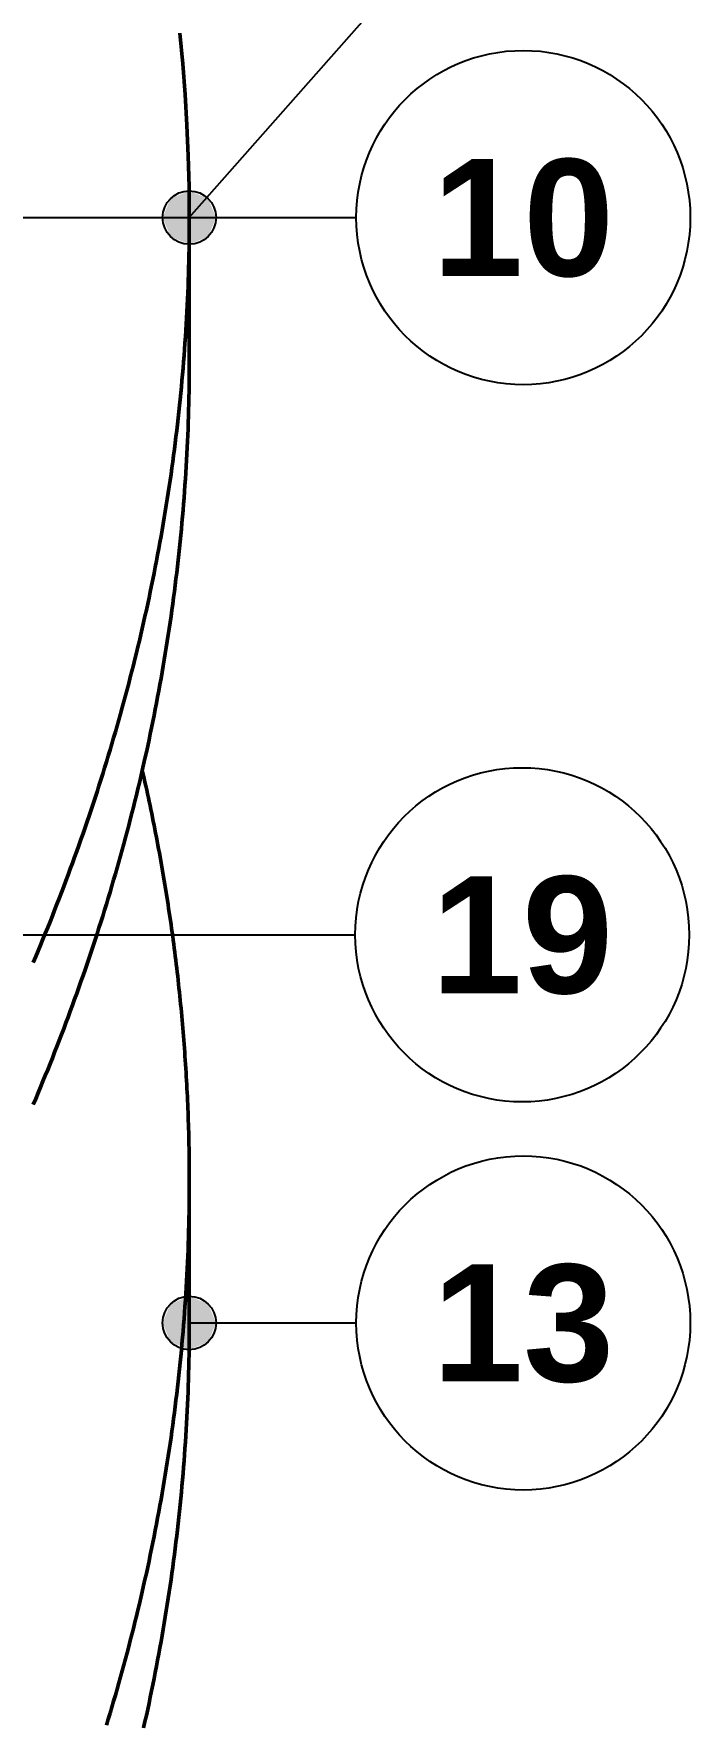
# Model space of a CAD drawing. Header units: millimetres. Extents: x 0 to 841, y 0 to 594.
# Drawn here: x 517.5 to 537.2, y 310.3 to 360.9 of the extents above; entities that cross this region are included whole.
import ezdxf
from ezdxf.enums import TextEntityAlignment as Align

# ---------------------------------------------------------------- set-up
doc = ezdxf.new("R2010")
doc.units = ezdxf.units.MM
for name, color, linetype, lineweight in [('ACH', 7, 'CONTINUOUS', 13), ('COTA', 7, 'CONTINUOUS', 25), ('FINA', 7, 'CONTINUOUS', 25), ('TXT', 7, 'CONTINUOUS', 25), ('VIS', 7, 'CONTINUOUS', 50)]:
    doc.layers.add(name, color=color, linetype=linetype, lineweight=lineweight)
doc.styles.add('STDB', font='LiberationSans-Bold.ttf')

msp = doc.modelspace()

# ---------------------------------------------------------------- hatches: boundary and pattern name
at = {"layer": 'ACH'}
h = msp.add_hatch(color=7, dxfattribs=at)
h.dxf.hatch_style = 1
h.paths.add_polyline_path([(522.976, 355.356), (522.742, 355.921), (522.176, 356.156), (521.611, 355.921), (521.376, 355.356), (521.611, 354.79), (522.176, 354.556), (522.742, 354.79)])
h = msp.add_hatch(color=7, dxfattribs=at)
h.dxf.hatch_style = 1
h.paths.add_polyline_path([(522.976, 322.283), (522.742, 322.849), (522.176, 323.083), (521.611, 322.849), (521.376, 322.283), (521.611, 321.717), (522.176, 321.483), (522.742, 321.717)])

# ---------------------------------------------------------------- linework, layer by layer
at = {"layer": 'COTA'}
for p, q in [((522.176, 355.356), (528.584, 362.609)), ((496.042, 355.356), (527.176, 355.356)), ((490.827, 333.896), (527.144, 333.896)), ((522.176, 322.283), (527.176, 322.283))]:
    msp.add_line(p, q, dxfattribs=at)
for centre in [(522.176, 355.356), (522.176, 322.283)]:
    msp.add_circle(centre, 0.8, dxfattribs=at)
at = {"layer": 'FINA'}
for points in [[(522.176, 355.356), (522.168, 356.278), (522.145, 357.199), (522.105, 358.12), (522.05, 359.04), (521.979, 359.96), (521.893, 360.877)], [(517.504, 333.071), (517.577, 333.245), (517.649, 333.418), (517.722, 333.591), (517.793, 333.765), (517.864, 333.939), (517.935, 334.113), (518.005, 334.287), (518.075, 334.462), (518.144, 334.637), (518.212, 334.812), (518.28, 334.987), (518.348, 335.162), (518.415, 335.338), (518.481, 335.513), (518.547, 335.689), (518.613, 335.866), (518.677, 336.042), (518.742, 336.219), (518.805, 336.395), (518.869, 336.572), (518.931, 336.749), (518.993, 336.927), (519.055, 337.104), (519.116, 337.282), (519.176, 337.46), (519.236, 337.638), (519.296, 337.816), (519.354, 337.995), (519.413, 338.173), (519.47, 338.352), (519.527, 338.531), (519.584, 338.711), (519.64, 338.89), (519.695, 339.069), (519.75, 339.249), (519.804, 339.429), (519.858, 339.609), (519.911, 339.789), (519.963, 339.97), (520.015, 340.15), (520.067, 340.331), (520.118, 340.512), (520.168, 340.693), (520.217, 340.874), (520.266, 341.056), (520.315, 341.237), (520.363, 341.419), (520.41, 341.601), (520.457, 341.783), (520.503, 341.965), (520.548, 342.147), (520.593, 342.33), (520.637, 342.512), (520.681, 342.695), (520.724, 342.878), (520.766, 343.061), (520.808, 343.244), (520.849, 343.428), (520.89, 343.611), (520.93, 343.795), (520.97, 343.978), (521.008, 344.162), (521.047, 344.346), (521.084, 344.53), (521.121, 344.715), (521.157, 344.899), (521.193, 345.083), (521.228, 345.268), (521.263, 345.453), (521.297, 345.638), (521.33, 345.823), (521.362, 346.008), (521.394, 346.193), (521.426, 346.378), (521.457, 346.563), (521.487, 346.749), (521.516, 346.934), (521.545, 347.12), (521.573, 347.306), (521.601, 347.492), (521.628, 347.678), (521.654, 347.864), (521.68, 348.05), (521.705, 348.236), (521.729, 348.422), (521.753, 348.609), (521.776, 348.795), (521.798, 348.982), (521.82, 349.169), (521.841, 349.355), (521.862, 349.542), (521.882, 349.729), (521.901, 349.916), (521.92, 350.103), (521.938, 350.29), (521.955, 350.477), (521.972, 350.664), (521.988, 350.851), (522.003, 351.039), (522.018, 351.226), (522.032, 351.413), (522.045, 351.601), (522.058, 351.788), (522.07, 351.976), (522.081, 352.163), (522.092, 352.351), (522.102, 352.538), (522.112, 352.726), (522.121, 352.914), (522.129, 353.102), (522.137, 353.289), (522.143, 353.477), (522.15, 353.665), (522.155, 353.853), (522.16, 354.04), (522.164, 354.228), (522.168, 354.416), (522.171, 354.604), (522.173, 354.792), (522.175, 354.98), (522.176, 355.168), (522.176, 355.356)], [(522.176, 355.356), (522.176, 351.103)], [(517.504, 328.819), (517.577, 328.992), (517.649, 329.166), (517.722, 329.339), (517.793, 329.513), (517.864, 329.687), (517.935, 329.861), (518.005, 330.035), (518.075, 330.21), (518.144, 330.384), (518.212, 330.559), (518.28, 330.735), (518.348, 330.91), (518.415, 331.085), (518.481, 331.261), (518.547, 331.437), (518.613, 331.613), (518.677, 331.79), (518.742, 331.966), (518.805, 332.143), (518.869, 332.32), (518.931, 332.497), (518.993, 332.675), (519.055, 332.852), (519.116, 333.03), (519.176, 333.208), (519.236, 333.386), (519.296, 333.564), (519.354, 333.743), (519.413, 333.921), (519.47, 334.1), (519.527, 334.279), (519.584, 334.458), (519.64, 334.638), (519.695, 334.817), (519.75, 334.997), (519.804, 335.177), (519.858, 335.357), (519.911, 335.537), (519.963, 335.718), (520.015, 335.898), (520.067, 336.079), (520.118, 336.26), (520.168, 336.441), (520.217, 336.622), (520.266, 336.804), (520.315, 336.985), (520.363, 337.167), (520.41, 337.349), (520.457, 337.531), (520.503, 337.713), (520.548, 337.895), (520.593, 338.078), (520.637, 338.26), (520.681, 338.443), (520.724, 338.626), (520.766, 338.809), (520.808, 338.992), (520.849, 339.175), (520.89, 339.359), (520.93, 339.543), (520.97, 339.726), (521.008, 339.91), (521.047, 340.094), (521.084, 340.278), (521.121, 340.462), (521.157, 340.647), (521.193, 340.831), (521.228, 341.016), (521.263, 341.201), (521.297, 341.385), (521.33, 341.57), (521.362, 341.755), (521.394, 341.941), (521.426, 342.126), (521.457, 342.311), (521.487, 342.497), (521.516, 342.682), (521.545, 342.868), (521.573, 343.054), (521.601, 343.24), (521.628, 343.426), (521.654, 343.612), (521.68, 343.798), (521.705, 343.984), (521.729, 344.17), (521.753, 344.357), (521.776, 344.543), (521.798, 344.73), (521.82, 344.916), (521.841, 345.103), (521.862, 345.29), (521.882, 345.477), (521.901, 345.664), (521.92, 345.851), (521.938, 346.038), (521.955, 346.225), (521.972, 346.412), (521.988, 346.599), (522.003, 346.786), (522.018, 346.974), (522.032, 347.161), (522.045, 347.348), (522.058, 347.536), (522.07, 347.723), (522.081, 347.911), (522.092, 348.099), (522.102, 348.286), (522.112, 348.474), (522.121, 348.662), (522.129, 348.849), (522.137, 349.037), (522.143, 349.225), (522.15, 349.413), (522.155, 349.6), (522.16, 349.788), (522.164, 349.976), (522.168, 350.164), (522.171, 350.352), (522.173, 350.54), (522.175, 350.728), (522.176, 350.916), (522.176, 351.103)], [(522.176, 326.535), (522.176, 326.655), (522.176, 326.776), (522.175, 326.896), (522.174, 327.016), (522.173, 327.137), (522.171, 327.257), (522.17, 327.377), (522.168, 327.498), (522.165, 327.618), (522.163, 327.738), (522.16, 327.858), (522.157, 327.979), (522.153, 328.099), (522.15, 328.219), (522.146, 328.339), (522.142, 328.46), (522.137, 328.58), (522.133, 328.7), (522.128, 328.82), (522.122, 328.94), (522.117, 329.061), (522.111, 329.181), (522.105, 329.301), (522.099, 329.421), (522.092, 329.541), (522.085, 329.661), (522.078, 329.781), (522.071, 329.901), (522.063, 330.021), (522.055, 330.141), (522.047, 330.262), (522.039, 330.382), (522.03, 330.501), (522.021, 330.621), (522.012, 330.741), (522.002, 330.861), (521.992, 330.981), (521.982, 331.101), (521.972, 331.221), (521.961, 331.341), (521.951, 331.461), (521.94, 331.58), (521.928, 331.7), (521.917, 331.82), (521.905, 331.94), (521.892, 332.059), (521.88, 332.179), (521.867, 332.299), (521.854, 332.418), (521.841, 332.538), (521.828, 332.657), (521.814, 332.777), (521.8, 332.896), (521.786, 333.016), (521.771, 333.135), (521.756, 333.255), (521.741, 333.374), (521.726, 333.493), (521.71, 333.612), (521.694, 333.732), (521.678, 333.851), (521.662, 333.97), (521.645, 334.089), (521.628, 334.208), (521.611, 334.327), (521.594, 334.446), (521.576, 334.565), (521.558, 334.684), (521.54, 334.803), (521.521, 334.922), (521.503, 335.041), (521.484, 335.16), (521.464, 335.279), (521.445, 335.397), (521.425, 335.516), (521.405, 335.635), (521.385, 335.753), (521.364, 335.872), (521.344, 335.99), (521.323, 336.109), (521.301, 336.227), (521.28, 336.345), (521.258, 336.464), (521.236, 336.582), (521.214, 336.7), (521.191, 336.818), (521.168, 336.936), (521.145, 337.055), (521.122, 337.173), (521.098, 337.291), (521.074, 337.408), (521.05, 337.526), (521.026, 337.644), (521.001, 337.762), (520.977, 337.88), (520.951, 337.997), (520.926, 338.115), (520.9, 338.232), (520.875, 338.35), (520.849, 338.467), (520.822, 338.585), (520.796, 338.702), (520.769, 338.819)], [(519.695, 310.249), (519.75, 310.429), (519.804, 310.609), (519.858, 310.789), (519.911, 310.969), (519.963, 311.149), (520.015, 311.33), (520.067, 311.511), (520.118, 311.692), (520.168, 311.873), (520.217, 312.054), (520.266, 312.235), (520.315, 312.417), (520.363, 312.599), (520.41, 312.78), (520.457, 312.962), (520.503, 313.145), (520.548, 313.327), (520.593, 313.509), (520.637, 313.692), (520.681, 313.875), (520.724, 314.058), (520.766, 314.241), (520.808, 314.424), (520.849, 314.607), (520.89, 314.791), (520.93, 314.974), (520.97, 315.158), (521.008, 315.342), (521.047, 315.526), (521.084, 315.71), (521.121, 315.894), (521.157, 316.078), (521.193, 316.263), (521.228, 316.448), (521.263, 316.632), (521.297, 316.817), (521.33, 317.002), (521.362, 317.187), (521.394, 317.372), (521.426, 317.557), (521.457, 317.743), (521.487, 317.928), (521.516, 318.114), (521.545, 318.3), (521.573, 318.485), (521.601, 318.671), (521.628, 318.857), (521.654, 319.043), (521.68, 319.229), (521.705, 319.416), (521.729, 319.602), (521.753, 319.788), (521.776, 319.975), (521.798, 320.161), (521.82, 320.348), (521.841, 320.535), (521.862, 320.721), (521.882, 320.908), (521.901, 321.095), (521.92, 321.282), (521.938, 321.469), (521.955, 321.656), (521.972, 321.844), (521.988, 322.031), (522.003, 322.218), (522.018, 322.405), (522.032, 322.593), (522.045, 322.78), (522.058, 322.968), (522.07, 323.155), (522.081, 323.343), (522.092, 323.53), (522.102, 323.718), (522.112, 323.906), (522.121, 324.093), (522.129, 324.281), (522.137, 324.469), (522.143, 324.657), (522.15, 324.844), (522.155, 325.032), (522.16, 325.22), (522.164, 325.408), (522.168, 325.596), (522.171, 325.784), (522.173, 325.971), (522.175, 326.159), (522.176, 326.347), (522.176, 326.535)], [(522.176, 326.535), (522.176, 322.283)], [(520.808, 310.172), (520.849, 310.355), (520.89, 310.538), (520.93, 310.722), (520.97, 310.906), (521.008, 311.09), (521.047, 311.274), (521.084, 311.458), (521.121, 311.642), (521.157, 311.826), (521.193, 312.011), (521.228, 312.195), (521.263, 312.38), (521.297, 312.565), (521.33, 312.75), (521.362, 312.935), (521.394, 313.12), (521.426, 313.305), (521.457, 313.491), (521.487, 313.676), (521.516, 313.862), (521.545, 314.047), (521.573, 314.233), (521.601, 314.419), (521.628, 314.605), (521.654, 314.791), (521.68, 314.977), (521.705, 315.163), (521.729, 315.35), (521.753, 315.536), (521.776, 315.723), (521.798, 315.909), (521.82, 316.096), (521.841, 316.282), (521.862, 316.469), (521.882, 316.656), (521.901, 316.843), (521.92, 317.03), (521.938, 317.217), (521.955, 317.404), (521.972, 317.591), (521.988, 317.779), (522.003, 317.966), (522.018, 318.153), (522.032, 318.341), (522.045, 318.528), (522.058, 318.715), (522.07, 318.903), (522.081, 319.09), (522.092, 319.278), (522.102, 319.466), (522.112, 319.653), (522.121, 319.841), (522.129, 320.029), (522.137, 320.217), (522.143, 320.404), (522.15, 320.592), (522.155, 320.78), (522.16, 320.968), (522.164, 321.156), (522.168, 321.343), (522.171, 321.531), (522.173, 321.719), (522.175, 321.907), (522.176, 322.095), (522.176, 322.283)]]:
    msp.add_lwpolyline(points, dxfattribs=at)
for centre in [(532.176, 355.356), (532.144, 333.896), (532.176, 322.283)]:
    msp.add_circle(centre, 5, dxfattribs=at)
at = {"layer": 'VIS'}
for points in [[(522.176, 355.356), (522.168, 356.278), (522.145, 357.199), (522.105, 358.12), (522.05, 359.04), (521.979, 359.96), (521.893, 360.877)], [(517.504, 333.071), (517.577, 333.245), (517.649, 333.418), (517.722, 333.591), (517.793, 333.765), (517.864, 333.939), (517.935, 334.113), (518.005, 334.287), (518.075, 334.462), (518.144, 334.637), (518.212, 334.812), (518.28, 334.987), (518.348, 335.162), (518.415, 335.338), (518.481, 335.513), (518.547, 335.689), (518.613, 335.866), (518.677, 336.042), (518.742, 336.219), (518.805, 336.395), (518.869, 336.572), (518.931, 336.749), (518.993, 336.927), (519.055, 337.104), (519.116, 337.282), (519.176, 337.46), (519.236, 337.638), (519.296, 337.816), (519.354, 337.995), (519.413, 338.173), (519.47, 338.352), (519.527, 338.531), (519.584, 338.711), (519.64, 338.89), (519.695, 339.069), (519.75, 339.249), (519.804, 339.429), (519.858, 339.609), (519.911, 339.789), (519.963, 339.97), (520.015, 340.15), (520.067, 340.331), (520.118, 340.512), (520.168, 340.693), (520.217, 340.874), (520.266, 341.056), (520.315, 341.237), (520.363, 341.419), (520.41, 341.601), (520.457, 341.783), (520.503, 341.965), (520.548, 342.147), (520.593, 342.33), (520.637, 342.512), (520.681, 342.695), (520.724, 342.878), (520.766, 343.061), (520.808, 343.244), (520.849, 343.428), (520.89, 343.611), (520.93, 343.795), (520.97, 343.978), (521.008, 344.162), (521.047, 344.346), (521.084, 344.53), (521.121, 344.715), (521.157, 344.899), (521.193, 345.083), (521.228, 345.268), (521.263, 345.453), (521.297, 345.638), (521.33, 345.823), (521.362, 346.008), (521.394, 346.193), (521.426, 346.378), (521.457, 346.563), (521.487, 346.749), (521.516, 346.934), (521.545, 347.12), (521.573, 347.306), (521.601, 347.492), (521.628, 347.678), (521.654, 347.864), (521.68, 348.05), (521.705, 348.236), (521.729, 348.422), (521.753, 348.609), (521.776, 348.795), (521.798, 348.982), (521.82, 349.169), (521.841, 349.355), (521.862, 349.542), (521.882, 349.729), (521.901, 349.916), (521.92, 350.103), (521.938, 350.29), (521.955, 350.477), (521.972, 350.664), (521.988, 350.851), (522.003, 351.039), (522.018, 351.226), (522.032, 351.413), (522.045, 351.601), (522.058, 351.788), (522.07, 351.976), (522.081, 352.163), (522.092, 352.351), (522.102, 352.538), (522.112, 352.726), (522.121, 352.914), (522.129, 353.102), (522.137, 353.289), (522.143, 353.477), (522.15, 353.665), (522.155, 353.853), (522.16, 354.04), (522.164, 354.228), (522.168, 354.416), (522.171, 354.604), (522.173, 354.792), (522.175, 354.98), (522.176, 355.168), (522.176, 355.356)], [(522.176, 355.356), (522.176, 351.103)], [(517.504, 328.819), (517.577, 328.992), (517.649, 329.166), (517.722, 329.339), (517.793, 329.513), (517.864, 329.687), (517.935, 329.861), (518.005, 330.035), (518.075, 330.21), (518.144, 330.384), (518.212, 330.559), (518.28, 330.735), (518.348, 330.91), (518.415, 331.085), (518.481, 331.261), (518.547, 331.437), (518.613, 331.613), (518.677, 331.79), (518.742, 331.966), (518.805, 332.143), (518.869, 332.32), (518.931, 332.497), (518.993, 332.675), (519.055, 332.852), (519.116, 333.03), (519.176, 333.208), (519.236, 333.386), (519.296, 333.564), (519.354, 333.743), (519.413, 333.921), (519.47, 334.1), (519.527, 334.279), (519.584, 334.458), (519.64, 334.638), (519.695, 334.817), (519.75, 334.997), (519.804, 335.177), (519.858, 335.357), (519.911, 335.537), (519.963, 335.718), (520.015, 335.898), (520.067, 336.079), (520.118, 336.26), (520.168, 336.441), (520.217, 336.622), (520.266, 336.804), (520.315, 336.985), (520.363, 337.167), (520.41, 337.349), (520.457, 337.531), (520.503, 337.713), (520.548, 337.895), (520.593, 338.078), (520.637, 338.26), (520.681, 338.443), (520.724, 338.626), (520.766, 338.809), (520.808, 338.992), (520.849, 339.175), (520.89, 339.359), (520.93, 339.543), (520.97, 339.726), (521.008, 339.91), (521.047, 340.094), (521.084, 340.278), (521.121, 340.462), (521.157, 340.647), (521.193, 340.831), (521.228, 341.016), (521.263, 341.201), (521.297, 341.385), (521.33, 341.57), (521.362, 341.755), (521.394, 341.941), (521.426, 342.126), (521.457, 342.311), (521.487, 342.497), (521.516, 342.682), (521.545, 342.868), (521.573, 343.054), (521.601, 343.24), (521.628, 343.426), (521.654, 343.612), (521.68, 343.798), (521.705, 343.984), (521.729, 344.17), (521.753, 344.357), (521.776, 344.543), (521.798, 344.73), (521.82, 344.916), (521.841, 345.103), (521.862, 345.29), (521.882, 345.477), (521.901, 345.664), (521.92, 345.851), (521.938, 346.038), (521.955, 346.225), (521.972, 346.412), (521.988, 346.599), (522.003, 346.786), (522.018, 346.974), (522.032, 347.161), (522.045, 347.348), (522.058, 347.536), (522.07, 347.723), (522.081, 347.911), (522.092, 348.099), (522.102, 348.286), (522.112, 348.474), (522.121, 348.662), (522.129, 348.849), (522.137, 349.037), (522.143, 349.225), (522.15, 349.413), (522.155, 349.6), (522.16, 349.788), (522.164, 349.976), (522.168, 350.164), (522.171, 350.352), (522.173, 350.54), (522.175, 350.728), (522.176, 350.916), (522.176, 351.103)], [(522.176, 326.535), (522.176, 326.655), (522.176, 326.776), (522.175, 326.896), (522.174, 327.016), (522.173, 327.137), (522.171, 327.257), (522.17, 327.377), (522.168, 327.498), (522.165, 327.618), (522.163, 327.738), (522.16, 327.858), (522.157, 327.979), (522.153, 328.099), (522.15, 328.219), (522.146, 328.339), (522.142, 328.46), (522.137, 328.58), (522.133, 328.7), (522.128, 328.82), (522.122, 328.94), (522.117, 329.061), (522.111, 329.181), (522.105, 329.301), (522.099, 329.421), (522.092, 329.541), (522.085, 329.661), (522.078, 329.781), (522.071, 329.901), (522.063, 330.021), (522.055, 330.141), (522.047, 330.262), (522.039, 330.382), (522.03, 330.501), (522.021, 330.621), (522.012, 330.741), (522.002, 330.861), (521.992, 330.981), (521.982, 331.101), (521.972, 331.221), (521.961, 331.341), (521.951, 331.461), (521.94, 331.58), (521.928, 331.7), (521.917, 331.82), (521.905, 331.94), (521.892, 332.059), (521.88, 332.179), (521.867, 332.299), (521.854, 332.418), (521.841, 332.538), (521.828, 332.657), (521.814, 332.777), (521.8, 332.896), (521.786, 333.016), (521.771, 333.135), (521.756, 333.255), (521.741, 333.374), (521.726, 333.493), (521.71, 333.612), (521.694, 333.732), (521.678, 333.851), (521.662, 333.97), (521.645, 334.089), (521.628, 334.208), (521.611, 334.327), (521.594, 334.446), (521.576, 334.565), (521.558, 334.684), (521.54, 334.803), (521.521, 334.922), (521.503, 335.041), (521.484, 335.16), (521.464, 335.279), (521.445, 335.397), (521.425, 335.516), (521.405, 335.635), (521.385, 335.753), (521.364, 335.872), (521.344, 335.99), (521.323, 336.109), (521.301, 336.227), (521.28, 336.345), (521.258, 336.464), (521.236, 336.582), (521.214, 336.7), (521.191, 336.818), (521.168, 336.936), (521.145, 337.055), (521.122, 337.173), (521.098, 337.291), (521.074, 337.408), (521.05, 337.526), (521.026, 337.644), (521.001, 337.762), (520.977, 337.88), (520.951, 337.997), (520.926, 338.115), (520.9, 338.232), (520.875, 338.35), (520.849, 338.467), (520.822, 338.585), (520.796, 338.702), (520.769, 338.819)], [(519.695, 310.249), (519.75, 310.429), (519.804, 310.609), (519.858, 310.789), (519.911, 310.969), (519.963, 311.149), (520.015, 311.33), (520.067, 311.511), (520.118, 311.692), (520.168, 311.873), (520.217, 312.054), (520.266, 312.235), (520.315, 312.417), (520.363, 312.599), (520.41, 312.78), (520.457, 312.962), (520.503, 313.145), (520.548, 313.327), (520.593, 313.509), (520.637, 313.692), (520.681, 313.875), (520.724, 314.058), (520.766, 314.241), (520.808, 314.424), (520.849, 314.607), (520.89, 314.791), (520.93, 314.974), (520.97, 315.158), (521.008, 315.342), (521.047, 315.526), (521.084, 315.71), (521.121, 315.894), (521.157, 316.078), (521.193, 316.263), (521.228, 316.448), (521.263, 316.632), (521.297, 316.817), (521.33, 317.002), (521.362, 317.187), (521.394, 317.372), (521.426, 317.557), (521.457, 317.743), (521.487, 317.928), (521.516, 318.114), (521.545, 318.3), (521.573, 318.485), (521.601, 318.671), (521.628, 318.857), (521.654, 319.043), (521.68, 319.229), (521.705, 319.416), (521.729, 319.602), (521.753, 319.788), (521.776, 319.975), (521.798, 320.161), (521.82, 320.348), (521.841, 320.535), (521.862, 320.721), (521.882, 320.908), (521.901, 321.095), (521.92, 321.282), (521.938, 321.469), (521.955, 321.656), (521.972, 321.844), (521.988, 322.031), (522.003, 322.218), (522.018, 322.405), (522.032, 322.593), (522.045, 322.78), (522.058, 322.968), (522.07, 323.155), (522.081, 323.343), (522.092, 323.53), (522.102, 323.718), (522.112, 323.906), (522.121, 324.093), (522.129, 324.281), (522.137, 324.469), (522.143, 324.657), (522.15, 324.844), (522.155, 325.032), (522.16, 325.22), (522.164, 325.408), (522.168, 325.596), (522.171, 325.784), (522.173, 325.971), (522.175, 326.159), (522.176, 326.347), (522.176, 326.535)], [(522.176, 326.535), (522.176, 322.283)], [(520.808, 310.172), (520.849, 310.355), (520.89, 310.538), (520.93, 310.722), (520.97, 310.906), (521.008, 311.09), (521.047, 311.274), (521.084, 311.458), (521.121, 311.642), (521.157, 311.826), (521.193, 312.011), (521.228, 312.195), (521.263, 312.38), (521.297, 312.565), (521.33, 312.75), (521.362, 312.935), (521.394, 313.12), (521.426, 313.305), (521.457, 313.491), (521.487, 313.676), (521.516, 313.862), (521.545, 314.047), (521.573, 314.233), (521.601, 314.419), (521.628, 314.605), (521.654, 314.791), (521.68, 314.977), (521.705, 315.163), (521.729, 315.35), (521.753, 315.536), (521.776, 315.723), (521.798, 315.909), (521.82, 316.096), (521.841, 316.282), (521.862, 316.469), (521.882, 316.656), (521.901, 316.843), (521.92, 317.03), (521.938, 317.217), (521.955, 317.404), (521.972, 317.591), (521.988, 317.779), (522.003, 317.966), (522.018, 318.153), (522.032, 318.341), (522.045, 318.528), (522.058, 318.715), (522.07, 318.903), (522.081, 319.09), (522.092, 319.278), (522.102, 319.466), (522.112, 319.653), (522.121, 319.841), (522.129, 320.029), (522.137, 320.217), (522.143, 320.404), (522.15, 320.592), (522.155, 320.78), (522.16, 320.968), (522.164, 321.156), (522.168, 321.343), (522.171, 321.531), (522.173, 321.719), (522.175, 321.907), (522.176, 322.095), (522.176, 322.283)]]:
    msp.add_lwpolyline(points, dxfattribs=at)

# ---------------------------------------------------------------- texts
at = {"layer": 'TXT', "style": 'STDB'}
for s, p in [('10', (532.176, 355.356)), ('19', (532.144, 333.896)), ('13', (532.176, 322.283))]:
    msp.add_text(s, height=3.5, dxfattribs=at).set_placement(p, align=Align.MIDDLE_CENTER)

doc.saveas('drawing.dxf')
